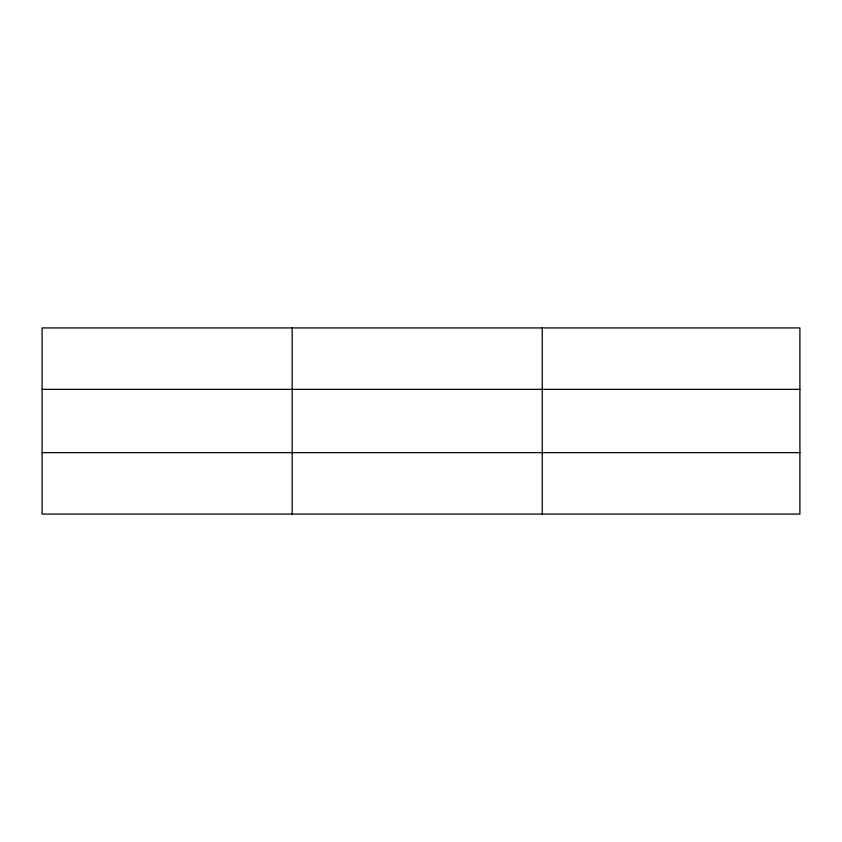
<?xml version="1.0" encoding="UTF-8"?>
<svg xmlns="http://www.w3.org/2000/svg" width="842" height="842" viewBox="0 0 842 842"><rect width="100%" height="100%" fill="white"/><g stroke="black" fill="none" stroke-linecap="round" stroke-linejoin="round"><path stroke-width="1.26" d="M292.174 514.073L292.174 327.927M542.248 514.073L542.248 327.927M799.9 452.638L799.9 514.073L42.1 514.073L42.1 327.927L799.9 327.927L799.9 452.638L42.1 452.638M42.1 389.362L799.9 389.362"/></g></svg>
